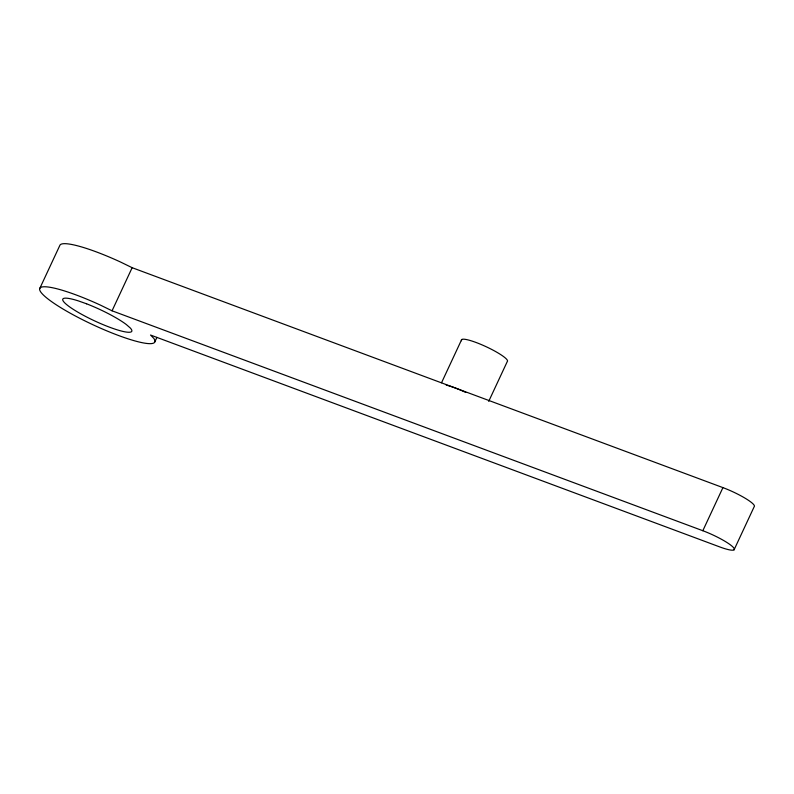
<?xml version="1.0" encoding="UTF-8"?>
<svg xmlns="http://www.w3.org/2000/svg" width="794" height="794" viewBox="0 0 794 794"><rect width="100%" height="100%" fill="white"/><g stroke="black" fill="none" stroke-linecap="round" stroke-linejoin="round"><path stroke-width="1.19" d="M39.7 288.609L59.798 245.505A63.451 10.471 25 0 1 120.559 262.04L132.151 267.697L722.927 487.615A25.378 4.188 25 0 1 754.191 506.681L734.093 549.785M112.053 310.801L702.829 530.72A25.378 4.188 25 0 1 732.743 546.808A25.378 4.188 25 0 1 719.731 546.917L150.523 335.028L153.728 338.294A63.451 10.471 25 0 1 104.153 329.748A63.451 10.471 25 0 1 39.64 289.582A63.451 10.471 25 0 1 100.461 305.134L112.053 310.801L132.151 267.697M154.87 341.807L156.934 337.39M441.533 382.748L461.661 339.584M488.707 401.367L507.287 361.528A25.378 4.188 25 0 0 484.876 346.134A25.378 4.188 25 0 0 461.552 340.745M702.829 530.72L722.927 487.615M446.238 385.13A25.378 4.188 25 0 1 465.731 392.435M86.596 303.814L78.437 300.916A38.072 6.283 25 0 0 66.736 304.678A38.072 6.283 25 0 0 110.803 327.664A38.072 6.283 25 0 0 130.196 327.912L126.306 324.528A38.072 6.283 25 0 0 86.596 303.814"/></g></svg>
